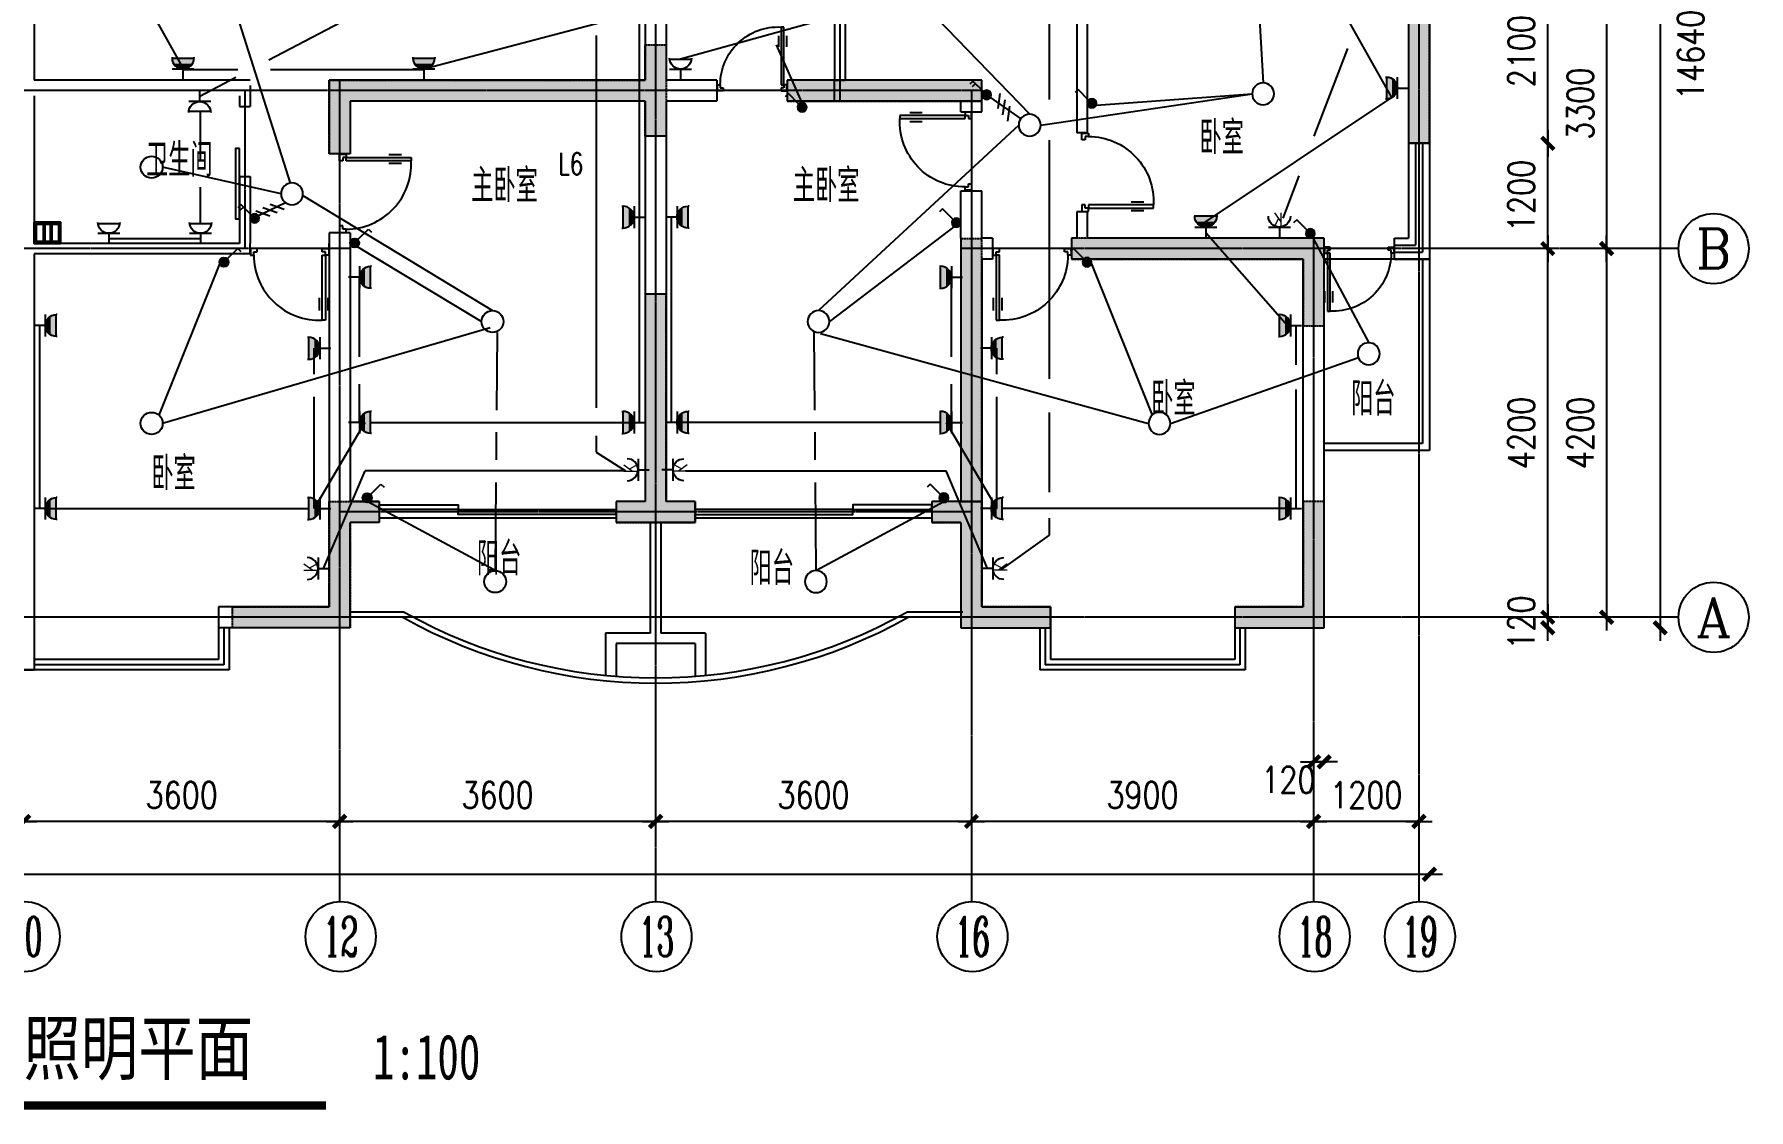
# Model space of a CAD drawing. Extents: x -170759 to 304867, y -311201 to 112352.
# Drawn here: x -66572 to -47034, y -287113 to -274861 of the extents above; entities that cross this region are included whole.
import ezdxf
from ezdxf.enums import TextEntityAlignment as Align

# ---------------------------------------------------------------- set-up
doc = ezdxf.new("R2010")
doc.units = 0
doc.linetypes.add('ACAD_ISO04W100', pattern=[30.5, 24, -3, 0.5, -3])
doc.linetypes.add('DOTE', pattern=[2.42, 2, -0.2, 0.02, -0.2])
doc.layers.get('0').update_dxf_attribs({"linetype": 'CONTINUOUS'})
doc.layers.get('DEFPOINTS').update_dxf_attribs({"linetype": 'CONTINUOUS'})
for name, color, linetype in [('AXIS', 3, 'CONTINUOUS'), ('AXIS_TEXT', 7, 'CONTINUOUS'), ('DOOR', 2, 'CONTINUOUS'), ('DOTE', 251, 'CONTINUOUS'), ('EQUIP', 3, 'CONTINUOUS'), ('PUB_DIM', 3, 'CONTINUOUS'), ('TEXT', 6, 'CONTINUOUS'), ('WALL', 7, 'CONTINUOUS'), ('WINDOW', 151, 'CONTINUOUS'), ('WIRE', 1, 'CONTINUOUS'), ('WZ', 3, 'CONTINUOUS'), ('ZXX', 2, 'ACAD_ISO04W100'), ('标注', 7, 'CONTINUOUS')]:
    doc.layers.add(name, color=color, linetype=linetype)
doc.styles.add('-黑体', font='SIMHEI.TTF', dxfattribs={"width": 0.8})
doc.styles.add('COMPLEX', font='COMPLEX')
doc.styles.add('DIM_FONT', font='SIMPLEX.shx', dxfattribs={"width": 0.8})
doc.styles.add('HZFS', font='txt.shx', dxfattribs={"width": 0.8, "bigfont": 'msi_fsx.shx'})
doc.styles.add('HZS', font='txt', dxfattribs={"width": 0.7, "bigfont": 'HZS'})
doc.styles.add('SONG', font='SimSun.ttf', dxfattribs={"height": 600})
doc.dimstyles.new('AXIS', dxfattribs={"dimtxt": 300, "dimasz": 1, "dimexe": 250, "dimexo": 300, "dimgap": 150, "dimtad": 1, "dimdec": 0, "dimdsep": 46, "dimtxsty": 'DIM_FONT', "dimblk": '_DIMX', "dimblk1": '_DIMX', "dimblk2": '_DIMX', "dimcen": 2.5, "dimse1": 1, "dimse2": 1, "dimclrd": 3, "dimclre": 3, "dimclrt": 7, "dimadec": 0, "dimazin": 0, "dimtfac": 1, "dimtdec": 0, "dimtix": 1, "dimtmove": 2, "dimatfit": 3, "dimldrblk": '_DIMX', "dimfxl": 0, "dimtolj": 1, "dimtzin": 0, "dimarcsym": 0})

# ---------------------------------------------------------------- blocks, each defined once
blk = doc.blocks.new('_DIMX')
blk.add_line((-150, 0), (150, 0))
at = {"const_width": 50}
blk.add_lwpolyline([(-70, -70), (70, 70)], dxfattribs=at)
blk = doc.blocks.new('*D515')
at = {"layer": 'AXIS', "color": 3, "lineweight": -2}
blk.add_line((-48043, -266984), (-48043, -281622), dxfattribs=at)
at = {"layer": 'DEFPOINTS', "color": 0}
for p in [(-49774, -266983), (-49758, -281623), (-48043, -281623)]:
    blk.add_point(p, dxfattribs=at)
at = {"layer": 'AXIS', "color": 3, "lineweight": -2}
for p, rotation in [((-48043, -266983), 90), ((-48043, -281623), 270)]:
    blk.add_blockref('_DIMX', p, dxfattribs=dict(at, rotation=rotation))
at = {"layer": 'AXIS', "color": 7, "insert": (-47696, -275096), "char_height": 300, "attachment_point": 5, "rotation": 90, "style": 'DIM_FONT'}
blk.add_mtext('\\A1;14640', dxfattribs=at)
blk = doc.blocks.new('_AXISO')
blk.add_circle((0, 0), 0.5)
at = {"layer": 'AXIS_TEXT', "style": 'COMPLEX', "width": 1.041667}
blk.add_attdef('A', text='', height=0.56, dxfattribs=at).set_placement((-0.25, -0.28), (0.25, -0.28), align=Align.FIT)
blk = doc.blocks.new('_LINKPT1')
blk.add_line((0, 0), (0, 0))
blk = doc.blocks.new('M_X2')
for p, q in [((0.147, 0.356), (0.625, 0.833)), ((0.625, 0.833), (0.766, 0.692))]:
    blk.add_line(p, q)
blk.add_circle((0, 0.208), 0.208)
for points in [[(-0.18, 0.313), (0.18, 0.313), (-0.208, 0.208), (0.208, 0.208)], [(-0.18, 0.104), (0.18, 0.104), (-0.208, 0.208), (0.208, 0.208)], [(-0.104, 0.389), (0.104, 0.389), (-0.18, 0.313), (0.18, 0.313)], [(-0.104, 0.028), (0.104, 0.028), (-0.18, 0.104), (0.18, 0.104)], [(0, 0.417), (0, 0.417), (-0.104, 0.389), (0.104, 0.389)], [(0, 0), (0, 0), (-0.104, 0.028), (0.104, 0.028)]]:
    blk.add_solid(points)
for p in [(-0.208, 0.208), (0, 0.417), (0.208, 0.208), (0, 0)]:
    blk.add_blockref('_LINKPT1', p)
at = {"width": 0.8, "flags": 9}
blk.add_attdef('A', (0, 0), '', height=0.00002, dxfattribs=at)
blk = doc.blocks.new('*D535')
at = {"layer": 'AXIS', "color": 3, "lineweight": -2}
blk.add_line((-55893, -283829), (-59491, -283829), dxfattribs=at)
at = {"layer": 'DEFPOINTS', "color": 0}
for p in [(-59492, -282968), (-55892, -282968), (-59492, -283829)]:
    blk.add_point(p, dxfattribs=at)
at = {"layer": 'AXIS', "color": 3, "lineweight": -2, "rotation": 180}
blk.add_blockref('_DIMX', (-59492, -283829), dxfattribs=at)
at = {"layer": 'AXIS', "color": 3, "lineweight": -2}
blk.add_blockref('_DIMX', (-55892, -283829), dxfattribs=at)
at = {"layer": 'AXIS', "color": 7, "insert": (-57692, -283529), "char_height": 300, "attachment_point": 5, "style": 'DIM_FONT'}
blk.add_mtext('\\A1;3600', dxfattribs=at)
blk = doc.blocks.new('M_X6')
for p, q in [((0.147, 0.356), (0.625, 0.833)), ((0.625, 0.833), (0.766, 0.692)), ((0.512, 0.72), (0.653, 0.579))]:
    blk.add_line(p, q)
blk.add_circle((0, 0.208), 0.208)
for points in [[(-0.18, 0.313), (0.18, 0.313), (-0.208, 0.208), (0.208, 0.208)], [(-0.18, 0.104), (0.18, 0.104), (-0.208, 0.208), (0.208, 0.208)], [(-0.104, 0.389), (0.104, 0.389), (-0.18, 0.313), (0.18, 0.313)], [(-0.104, 0.028), (0.104, 0.028), (-0.18, 0.104), (0.18, 0.104)], [(0, 0.417), (0, 0.417), (-0.104, 0.389), (0.104, 0.389)], [(0, 0), (0, 0), (-0.104, 0.028), (0.104, 0.028)]]:
    blk.add_solid(points)
for p in [(-0.208, 0.208), (0, 0.417), (0.208, 0.208), (0, 0)]:
    blk.add_blockref('_LINKPT1', p)
at = {"width": 0.8, "flags": 9}
blk.add_attdef('A', (0, 0), '', height=0.00002, dxfattribs=at)
blk = doc.blocks.new('_WIE3')
for p, q in [((-0.2, 0.4), (-1, -0.4)), ((0.4, 0.4), (-0.4, -0.4)), ((1, 0.4), (0.2, -0.4))]:
    blk.add_line(p, q)
at = {"width": 0.8}
blk.add_attdef('N', text='', height=1, dxfattribs=at).set_placement((-0.02, 1.06), align=Align.MIDDLE)
blk = doc.blocks.new('M_X23')
for p, q in [((-0.5, 1.05), (-0.5, 1)), ((-0.5, 1), (0.5, 1)), ((0.5, 1.05), (0.5, 1)), ((0.5, 0.5), (-0.5, 0.5)), ((0, 0.5), (0, 0))]:
    blk.add_line(p, q)
blk.add_arc((0, 1), 0.5, 180, 0)
for points in [[(0.433, 0.75), (-0.433, 0.75), (0.5, 1), (-0.5, 1)], [(0.25, 0.567), (-0.25, 0.567), (0.433, 0.75), (-0.433, 0.75)], [(0, 0.5), (0, 0.5), (0.25, 0.567), (-0.25, 0.567)]]:
    blk.add_solid(points)
blk.add_blockref('_LINKPT1', (0.001, 0))
at = {"width": 0.8, "flags": 9}
blk.add_attdef('A', (0, 0), '', height=0.00002, dxfattribs=at)
blk = doc.blocks.new('M_A23MCU')
for p, q in [((-0.454, 0.081), (-0.454, 0.905)), ((-0.454, 0.905), (-0.413, 0.905)), ((-0.413, 0.905), (-0.413, 0.081)), ((-0.489, 0.782), (-0.489, 0.624)), ((-0.378, 0.782), (-0.378, 0.624)), ((-0.495, -0.002), (-0.495, 0.081)), ((-0.495, 0.081), (-0.454, 0.081)), ((-0.413, 0.081), (-0.454, 0.081)), ((-0.454, 0.081), (-0.454, 0.039)), ((-0.454, 0.039), (-0.413, 0.039)), ((-0.413, 0.039), (-0.413, -0.002)), ((0.412, 0.039), (0.412, -0.002)), ((0.453, 0.039), (0.412, 0.039)), ((0.453, 0.081), (0.453, 0.039)), ((0.494, 0.081), (0.453, 0.081)), ((0.494, -0.002), (0.494, 0.081)), ((-0.413, -0.002), (-0.495, -0.002)), ((-0.495, -0.002), (-0.495, -0.002)), ((0.412, -0.002), (0.494, -0.002)), ((0.494, -0.002), (0.494, -0.002))]:
    blk.add_line(p, q)
blk.add_arc((-0.372, 0.082), 0.825, 359.9283, 92.866)
blk = doc.blocks.new('*D536')
at = {"layer": 'AXIS', "color": 3, "lineweight": -2}
blk.add_line((-63093, -283829), (-66691, -283829), dxfattribs=at)
at = {"layer": 'DEFPOINTS', "color": 0}
for p in [(-66692, -282968), (-63092, -282968), (-66692, -283829)]:
    blk.add_point(p, dxfattribs=at)
at = {"layer": 'AXIS', "color": 3, "lineweight": -2, "rotation": 180}
blk.add_blockref('_DIMX', (-66692, -283829), dxfattribs=at)
at = {"layer": 'AXIS', "color": 3, "lineweight": -2}
blk.add_blockref('_DIMX', (-63092, -283829), dxfattribs=at)
at = {"layer": 'AXIS', "color": 7, "insert": (-64892, -283529), "char_height": 300, "attachment_point": 5, "style": 'DIM_FONT'}
blk.add_mtext('\\A1;3600', dxfattribs=at)
blk = doc.blocks.new('M_X24ZVU')
for p, q in [((0.497, 0.95), (-0.497, 0.95)), ((0.5, 0.5), (-0.5, 0.5)), ((0, 0.5), (0, 0))]:
    blk.add_line(p, q)
blk.add_arc((0, 1), 0.5, 180, 0)
blk.add_blockref('_LINKPT1', (0, 0))
at = {"width": 0.8, "flags": 9}
blk.add_attdef('A', (0, 0), '', height=0.00002, dxfattribs=at)
blk = doc.blocks.new('*D538')
at = {"layer": 'AXIS', "color": 3, "lineweight": -2}
blk.add_line((-59493, -283829), (-63091, -283829), dxfattribs=at)
at = {"layer": 'DEFPOINTS', "color": 0}
for p in [(-63092, -282968), (-59492, -282968), (-63092, -283829)]:
    blk.add_point(p, dxfattribs=at)
at = {"layer": 'AXIS', "color": 3, "lineweight": -2, "rotation": 180}
blk.add_blockref('_DIMX', (-63092, -283829), dxfattribs=at)
at = {"layer": 'AXIS', "color": 3, "lineweight": -2}
blk.add_blockref('_DIMX', (-59492, -283829), dxfattribs=at)
at = {"layer": 'AXIS', "color": 7, "insert": (-61292, -283529), "char_height": 300, "attachment_point": 5, "style": 'DIM_FONT'}
blk.add_mtext('\\A1;3600', dxfattribs=at)
blk = doc.blocks.new('_X27OFR')
for p, q in [((0.25, 0.25), (-0.25, 0.25)), ((0, 0.25), (0, 0))]:
    blk.add_line(p, q)
blk.add_arc((0, 0.5), 0.25, 180, 0)
at = {"xscale": 0.002, "yscale": 0.002, "zscale": 0.002}
blk.add_blockref('_LINKPT1', (0, 0), dxfattribs=at)
at = {"style": 'DIM_FONT', "width": 0.8}
blk.add_text('K', height=0.3, dxfattribs=at).set_placement((-0.075, 0.274))
at = {"style": 'DIM_FONT', "width": 0.8, "flags": 9}
blk.add_attdef('A', (0, 0), '', height=0.00002, dxfattribs=at)
blk = doc.blocks.new('_Y0FUQ')
blk.add_circle((0, 0), 0.5)
at = {"xscale": 0.002, "yscale": 0.002, "zscale": 0.002}
for p in [(-0.5, 0), (0, 0.5), (0.5, 0), (0, -0.5)]:
    blk.add_blockref('_LINKPT1', p, dxfattribs=at)
at = {"style": 'DIM_FONT', "width": 0.8, "flags": 9}
blk.add_attdef('A', (0, 0), '', height=0.00002, dxfattribs=at)
blk = doc.blocks.new('*D540')
at = {"layer": 'AXIS', "color": 3, "lineweight": -2}
blk.add_line((-48653, -274004), (-48653, -277302), dxfattribs=at)
at = {"layer": 'DEFPOINTS', "color": 0}
for p in [(-50520, -274003), (-50520, -277303), (-48653, -277303)]:
    blk.add_point(p, dxfattribs=at)
at = {"layer": 'AXIS', "color": 3, "lineweight": -2}
for p, rotation in [((-48653, -274003), 90), ((-48653, -277303), 270)]:
    blk.add_blockref('_DIMX', p, dxfattribs=dict(at, rotation=rotation))
at = {"layer": 'AXIS', "color": 7, "insert": (-48953, -275653), "char_height": 300, "attachment_point": 5, "rotation": 90, "style": 'DIM_FONT'}
blk.add_mtext('\\A1;3300', dxfattribs=at)
blk = doc.blocks.new('*D541')
at = {"layer": 'AXIS', "color": 3, "lineweight": -2}
blk.add_line((-48653, -277304), (-48653, -281502), dxfattribs=at)
at = {"layer": 'DEFPOINTS', "color": 0}
for p in [(-50520, -277303), (-50520, -281503), (-48653, -281503)]:
    blk.add_point(p, dxfattribs=at)
at = {"layer": 'AXIS', "color": 3, "lineweight": -2}
for p, rotation in [((-48653, -277303), 90), ((-48653, -281503), 270)]:
    blk.add_blockref('_DIMX', p, dxfattribs=dict(at, rotation=rotation))
at = {"layer": 'AXIS', "color": 7, "insert": (-48953, -279403), "char_height": 300, "attachment_point": 5, "rotation": 90, "style": 'DIM_FONT'}
blk.add_mtext('\\A1;4200', dxfattribs=at)
blk = doc.blocks.new('*D542')
at = {"layer": 'AXIS', "color": 3, "lineweight": -2}
for p, q in [((-49324, -281502), (-49324, -281501)), ((-49324, -281623), (-49324, -281503)), ((-49324, -281624), (-49324, -281625))]:
    blk.add_line(p, q, dxfattribs=at)
at = {"layer": 'DEFPOINTS', "color": 0}
for p in [(-50792, -281503), (-49324, -281503), (-50792, -281623)]:
    blk.add_point(p, dxfattribs=at)
at = {"layer": 'AXIS', "color": 3, "lineweight": -2}
for p, rotation in [((-49324, -281503), 270), ((-49324, -281623), 90)]:
    blk.add_blockref('_DIMX', p, dxfattribs=dict(at, rotation=rotation))
at = {"layer": 'AXIS', "color": 7, "insert": (-49624, -281563), "char_height": 300, "attachment_point": 5, "rotation": 90, "style": 'DIM_FONT'}
blk.add_mtext('\\A1;120', dxfattribs=at)
blk = doc.blocks.new('*D544')
at = {"layer": 'AXIS', "color": 3, "lineweight": -2}
blk.add_line((-51993, -283829), (-55891, -283829), dxfattribs=at)
at = {"layer": 'DEFPOINTS', "color": 0}
for p in [(-55892, -282968), (-51992, -282968), (-55892, -283829)]:
    blk.add_point(p, dxfattribs=at)
at = {"layer": 'AXIS', "color": 3, "lineweight": -2, "rotation": 180}
blk.add_blockref('_DIMX', (-55892, -283829), dxfattribs=at)
at = {"layer": 'AXIS', "color": 3, "lineweight": -2}
blk.add_blockref('_DIMX', (-51992, -283829), dxfattribs=at)
at = {"layer": 'AXIS', "color": 7, "insert": (-53942, -283529), "char_height": 300, "attachment_point": 5, "style": 'DIM_FONT'}
blk.add_mtext('\\A1;3900', dxfattribs=at)
blk = doc.blocks.new('*D545')
at = {"layer": 'AXIS', "color": 3, "lineweight": -2}
blk.add_line((-50793, -283829), (-51991, -283829), dxfattribs=at)
at = {"layer": 'DEFPOINTS', "color": 0}
for p in [(-50792, -282014), (-51992, -282968), (-51992, -283829)]:
    blk.add_point(p, dxfattribs=at)
at = {"layer": 'AXIS', "color": 3, "lineweight": -2, "rotation": 180}
blk.add_blockref('_DIMX', (-51992, -283829), dxfattribs=at)
at = {"layer": 'AXIS', "color": 3, "lineweight": -2}
blk.add_blockref('_DIMX', (-50792, -283829), dxfattribs=at)
at = {"layer": 'AXIS', "color": 7, "insert": (-51392, -283529), "char_height": 300, "attachment_point": 5, "style": 'DIM_FONT'}
blk.add_mtext('\\A1;1200', dxfattribs=at)
blk = doc.blocks.new('*D546')
at = {"layer": 'AXIS', "color": 3, "lineweight": -2}
for p, q in [((-51993, -283150), (-51994, -283150)), ((-51992, -283150), (-51872, -283150)), ((-51871, -283150), (-51870, -283150))]:
    blk.add_line(p, q, dxfattribs=at)
at = {"layer": 'DEFPOINTS', "color": 0}
for p in [(-51992, -281870), (-51872, -282014), (-51872, -283150)]:
    blk.add_point(p, dxfattribs=at)
at = {"layer": 'AXIS', "color": 3, "lineweight": -2}
blk.add_blockref('_DIMX', (-51992, -283150), dxfattribs=at)
at = {"layer": 'AXIS', "color": 3, "lineweight": -2, "rotation": 180}
blk.add_blockref('_DIMX', (-51872, -283150), dxfattribs=at)
at = {"layer": 'AXIS', "color": 7, "insert": (-52280, -283355), "char_height": 300, "attachment_point": 5, "style": 'DIM_FONT'}
blk.add_mtext('\\A1;120', dxfattribs=at)

msp = doc.modelspace()

# ---------------------------------------------------------------- hatches: boundary and pattern name
at = {"layer": 'ZXX'}
for points in [[(-50671.84658, -276103.19505), (-50671.84658, -272863.19505), (-50911.84658, -272863.19505), (-50911.84658, -273883.19505), (-54691.84658, -273883.19505), (-54691.84658, -274123.19505), (-50911.84658, -274123.19505), (-50911.84658, -276103.19505)], [(-56011.84658, -277191.37376), (-55771.84658, -277191.37376), (-55771.84658, -280184.77703), (-56011.84658, -280184.11093)]]:
    msp.add_hatch(color=256, dxfattribs=at).paths.add_polyline_path(points)
h = msp.add_hatch(color=256, dxfattribs=at)
h.paths.add_polyline_path([(-63091.84658, -275383.19505), (-59611.84658, -275383.19505), (-59611.84658, -274983.19505), (-59491.84658, -274983.19505), (-59491.84658, -275503.19505), (-63091.84658, -275503.19505)])
h.paths.add_polyline_path([(-63091.84658, -275503.19505), (-59491.84658, -275503.19505), (-59491.84658, -276023.19505), (-59611.84658, -276023.19505), (-59611.84658, -275623.19505), (-62971.84658, -275623.19505), (-62971.84658, -276223.19505), (-63091.84658, -276223.19505)])
h.paths.add_polyline_path([(-59491.84658, -274983.19505), (-59371.84658, -274983.19505), (-59371.84658, -275503.19505), (-59491.84658, -275503.19505)])
h.paths.add_polyline_path([(-59491.84658, -275503.19505), (-59371.84658, -275503.19505), (-59371.84658, -276023.19505), (-59491.84658, -276023.19505)])
h.paths.add_polyline_path([(-63211.84658, -275503.19505), (-63091.84658, -275503.19505), (-63091.84658, -276223.19505), (-63211.84658, -276223.19505)])
h.paths.add_polyline_path([(-63211.84658, -275383.19505), (-63091.84658, -275383.19505), (-63091.84658, -275503.19505), (-63211.84658, -275503.19505)])
h = msp.add_hatch(color=256, dxfattribs=at)
h.paths.add_polyline_path([(-57391.84658, -275383.19505), (-55771.84658, -275383.19505), (-55771.84658, -275503.19505), (-57391.84658, -275503.19505)])
h.paths.add_polyline_path([(-55891.84658, -275503.19505), (-55771.84658, -275503.19505), (-55771.84658, -275623.19505), (-55891.84658, -275623.19505)])
h.paths.add_polyline_path([(-57391.84658, -275503.19505), (-55891.84658, -275503.19505), (-55891.84658, -275623.19505), (-57391.84658, -275623.19505)])
h.paths.add_polyline_path([(-57991.84658, -275503.19505), (-57391.84658, -275503.19505), (-57391.84658, -275623.19505), (-57991.84658, -275623.19505)])
h.paths.add_polyline_path([(-57991.84658, -275383.19505), (-57391.84658, -275383.19505), (-57391.84658, -275503.19505), (-57991.84658, -275503.19505)])
h = msp.add_hatch(color=256, dxfattribs=at)
h.paths.add_polyline_path([(-54751.84658, -277183.19505), (-51991.84658, -277183.19505), (-51991.84658, -277303.19505), (-54751.84658, -277303.19505)])
h.paths.add_polyline_path([(-54751.84658, -277303.19505), (-51991.84658, -277303.19505), (-51991.84658, -278183.19505), (-52111.84658, -278183.19505), (-52111.84658, -277423.19505), (-54751.84658, -277423.19505)])
h.paths.add_polyline_path([(-51991.84658, -277303.19505), (-51871.84658, -277303.19505), (-51871.84658, -278183.19505), (-51991.84658, -278183.19505)])
h.paths.add_polyline_path([(-51991.84658, -277183.19505), (-51871.84658, -277183.19505), (-51871.84658, -277303.19505), (-51991.84658, -277303.19505)])
h = msp.add_hatch(color=256, dxfattribs=at)
h.paths.add_polyline_path([(-59491.84658, -277823.19505), (-59371.84658, -277823.19505), (-59371.84658, -280183.19505), (-59041.84658, -280183.19505), (-59041.84658, -280303.19505), (-59491.84658, -280303.19505)])
h.paths.add_polyline_path([(-59611.84658, -277823.19505), (-59491.84658, -277823.19505), (-59491.84658, -280303.19505), (-59941.84658, -280303.19505), (-59941.84658, -280183.19505), (-59611.84658, -280183.19505)])
h.paths.add_polyline_path([(-59941.84658, -280303.19505), (-59491.84658, -280303.19505), (-59491.84658, -280423.19505), (-59941.84658, -280423.19505)])
h.paths.add_polyline_path([(-59491.84658, -280303.19505), (-59041.84658, -280303.19505), (-59041.84658, -280423.19505), (-59491.84658, -280423.19505)])
h = msp.add_hatch(color=256, dxfattribs=at)
h.paths.add_polyline_path([(-63091.84658, -280183.19505), (-62641.84658, -280183.19505), (-62641.84658, -280303.19505), (-63091.84658, -280303.19505)])
h.paths.add_polyline_path([(-63091.84658, -280303.19505), (-62641.84658, -280303.19505), (-62641.84658, -280423.19505), (-62971.84658, -280423.19505), (-62971.84658, -281503.19505), (-63091.84658, -281503.19505)])
h.paths.add_polyline_path([(-63211.84658, -280183.19505), (-63091.84658, -280183.19505), (-63091.84658, -281503.19505), (-64311.84658, -281503.19505), (-64311.84658, -281383.19505), (-63211.84658, -281383.19505)])
h.paths.add_polyline_path([(-64311.84658, -281503.19505), (-63091.84658, -281503.19505), (-63091.84658, -281623.19505), (-64311.84658, -281623.19505)])
h.paths.add_polyline_path([(-63091.84658, -281503.19505), (-62971.84658, -281503.19505), (-62971.84658, -281623.19505), (-63091.84658, -281623.19505)])
h = msp.add_hatch(color=256, dxfattribs=at)
h.paths.add_polyline_path([(-56341.84658, -280303.19505), (-55891.84658, -280303.19505), (-55891.84658, -281503.19505), (-56011.84658, -281503.19505), (-56011.84658, -280423.19505), (-56341.84658, -280423.19505)])
h.paths.add_polyline_path([(-56341.84658, -280183.19505), (-55891.84658, -280184.44398), (-55891.84658, -280303.19505), (-56341.84658, -280303.19505)])
h.paths.add_polyline_path([(-55891.84658, -280184.44398), (-55771.84658, -280184.77703), (-55771.84658, -281383.19505), (-54991.84658, -281383.19505), (-54991.84658, -281503.19505), (-55891.84658, -281503.19505)])
h.paths.add_polyline_path([(-56011.84658, -281503.19505), (-55991.84658, -281503.19505), (-55891.84658, -281503.19505), (-55891.84658, -281623.19505), (-56011.84658, -281623.19505)])
h.paths.add_polyline_path([(-55891.84658, -281503.19505), (-54991.84658, -281503.19505), (-54991.84658, -281623.19505), (-55891.84658, -281623.19505)])
h = msp.add_hatch(color=256, dxfattribs=at)
h.paths.add_polyline_path([(-52111.84658, -280183.19505), (-51991.84658, -280183.19505), (-51991.84658, -281503.19505), (-52891.84658, -281503.19505), (-52891.84658, -281383.19505), (-52111.84658, -281383.19505)])
h.paths.add_polyline_path([(-51991.84658, -280183.19505), (-51871.84658, -280183.19505), (-51871.84658, -281503.19505), (-51991.84658, -281503.19505)])
h.paths.add_polyline_path([(-52891.84658, -281503.19505), (-51991.84658, -281503.19505), (-51991.84658, -281623.19505), (-52891.84658, -281623.19505)])
h.paths.add_polyline_path([(-51991.84658, -281503.19505), (-51871.84658, -281503.19505), (-51871.84658, -281623.19505), (-51991.84658, -281623.19505)])

# ---------------------------------------------------------------- linework, layer by layer
at = {"color": 2}
for p, q in [((-66471.84658, -277023.19505), (-66471.84658, -277223.19505)), ((-66451.84658, -277023.19505), (-66451.84658, -277223.19505)), ((-66391.84658, -277023.19505), (-66391.84658, -277223.19505)), ((-66371.84658, -277023.19505), (-66371.84658, -277223.19505))]:
    msp.add_line(p, q, dxfattribs=at)
for points in [[(-66571.84658, -277243.19505), (-66271.84658, -277243.19505), (-66271.84658, -277003.19505), (-66571.84658, -277003.19505)], [(-66271.84658, -277243.19505), (-66571.84658, -277243.19505), (-66571.84658, -277003.19505), (-66271.84658, -277003.19505)], [(-66551.84658, -277223.19505), (-66291.84658, -277223.19505), (-66291.84658, -277023.19505), (-66551.84658, -277023.19505)], [(-66291.84658, -277223.19505), (-66551.84658, -277223.19505), (-66551.84658, -277023.19505), (-66291.84658, -277023.19505)]]:
    msp.add_lwpolyline(points, close=True, dxfattribs=at)
at = {"layer": 'AXIS'}
for p, q in [((-47833.91829, -277303.19505), (-48197.71227, -277303.19505)), ((-47833.91829, -281503.19505), (-48197.71227, -281503.19505)), ((-63091.84658, -284310.48284), (-63091.84658, -284741.60219)), ((-59491.84658, -284310.48284), (-59491.84658, -284741.60219)), ((-55891.84658, -284310.48284), (-55891.84658, -284741.60219)), ((-51991.84658, -284310.48284), (-51991.84658, -284741.60219)), ((-50791.84658, -284310.48284), (-50791.84658, -284741.60219))]:
    msp.add_line(p, q, dxfattribs=at)
at = {"layer": 'DOOR'}
for p, q in [((-50751.84658, -277423.19505), (-50751.84658, -279523.19505)), ((-50671.84658, -277423.19505), (-50671.84658, -279603.19505)), ((-50751.84658, -279523.19505), (-51871.84658, -279523.19505)), ((-50671.84658, -279603.19505), (-51871.84658, -279603.19505)), ((-62355.59308, -281443.19505), (-62971.84658, -281443.19505)), ((-62371.84658, -281503.19505), (-62971.84658, -281503.19505)), ((-55991.84658, -281443.19505), (-56628.56501, -281443.19505)), ((-55991.84658, -281503.19505), (-56611.84658, -281503.19505))]:
    msp.add_line(p, q, dxfattribs=at)
msp.add_lwpolyline([(-64231.84658, -276163.17279), (-64280.40552, -276163.17279), (-64280.40552, -276965.03712), (-64231.84658, -276965.03712)], close=True, dxfattribs=at)
for centre, radius, start, end in [((-59491.84658, -276348.59505), 5904.6, 240.806848949, 299.193151051), ((-59492.07905, -276351.72016), 5841.47492, 240.646012968, 299.353987032)]:
    msp.add_arc(centre, radius, start, end, dxfattribs=at)
at = {"layer": 'DOTE', "linetype": 'DOTE', "ltscale": 0.5}
for p, q in [((-50791.84658, -264662.11205), (-50791.84658, -284523.80575)), ((-59491.84658, -272983.19505), (-59491.84658, -284523.80575)), ((-57391.84658, -272983.19505), (-57391.84658, -275623.19505)), ((-63091.84658, -275383.19505), (-63091.84658, -284523.80575)), ((-55771.84658, -275503.19505), (-66691.84658, -275503.19505)), ((-64171.84658, -275503.19505), (-64171.84658, -277303.19505)), ((-55891.84658, -275503.19505), (-55891.84658, -284523.80575)), ((-51991.84658, -277183.19505), (-51991.84658, -284523.80575)), ((-62971.84658, -277303.19505), (-66691.84658, -277303.19505)), ((-47871.51315, -277303.19505), (-56011.84658, -277303.19505)), ((-55891.84658, -280303.19505), (-63091.84658, -280303.19505)), ((-47871.51315, -281503.19505), (-66691.84658, -281503.19505))]:
    msp.add_line(p, q, dxfattribs=at)
at = {"layer": 'TEXT', "color": 3, "const_width": 96}
msp.add_lwpolyline([(-70438.50794, -287065.21686), (-63248.93616, -287065.21686)], dxfattribs=at)
at = {"layer": 'WALL'}
for p, q in [((-66571.84658, -271423.19505), (-66571.84658, -275383.19505)), ((-59611.84658, -273223.19505), (-59611.84658, -275383.19505)), ((-59371.84658, -273223.19505), (-59371.84658, -275383.19505)), ((-57451.84658, -273223.19505), (-57451.84658, -275383.19505)), ((-57331.84658, -273223.19505), (-57331.84658, -275383.19505)), ((-54691.84658, -273883.19505), (-54691.84658, -275983.19505)), ((-50671.84658, -273883.19505), (-50671.84658, -276103.19505)), ((-54571.84658, -274123.19505), (-54571.84658, -275983.19505)), ((-50911.84658, -274123.19505), (-50911.84658, -276103.19505)), ((-64111.84658, -275383.19505), (-66571.84658, -275383.19505)), ((-64111.84658, -275443.19505), (-64111.84658, -275683.19505)), ((-59611.84658, -275383.19505), (-63211.84658, -275383.19505)), ((-63211.84658, -275383.19505), (-63211.84658, -276223.19505)), ((-58791.84658, -275383.19505), (-59371.84658, -275383.19505)), ((-58791.84658, -275383.19505), (-58791.84658, -275623.19505)), ((-57451.84658, -275383.19505), (-57991.84658, -275383.19505)), ((-57991.84658, -275383.19505), (-57991.84658, -275623.19505)), ((-55771.84658, -275383.19505), (-57451.84658, -275383.19505)), ((-57451.84658, -275383.19505), (-57331.84658, -275383.19505)), ((-57451.84658, -275623.19505), (-57451.84658, -275383.19505)), ((-55771.84658, -275383.19505), (-57331.84658, -275383.19505)), ((-55771.84658, -275743.19505), (-55771.84658, -275383.19505)), ((-64231.84658, -275503.19505), (-66571.84658, -275503.19505)), ((-66571.84658, -275563.19505), (-66571.84658, -277243.19505)), ((-64231.84658, -275563.19505), (-64231.84658, -275683.19505)), ((-59611.84658, -275623.19505), (-62971.84658, -275623.19505)), ((-62971.84658, -275623.19505), (-62971.84658, -276223.19505)), ((-59611.84658, -275623.19505), (-59611.84658, -280183.19505)), ((-59371.84658, -275623.19505), (-59371.84658, -280183.19505)), ((-58791.84658, -275623.19505), (-59371.84658, -275623.19505)), ((-56011.84658, -275623.19505), (-57991.84658, -275623.19505)), ((-55771.84658, -275623.19505), (-57451.84658, -275623.19505)), ((-56011.84658, -275743.19505), (-56011.84658, -275623.19505)), ((-64231.84658, -275683.19505), (-64111.84658, -275683.19505)), ((-56011.84658, -275743.19505), (-55771.84658, -275743.19505)), ((-54571.84658, -275983.19505), (-54691.84658, -275983.19505)), ((-62971.84658, -276223.19505), (-63211.84658, -276223.19505)), ((-50671.84658, -276103.19505), (-50911.84658, -276103.19505)), ((-64231.84658, -276483.19505), (-64231.84658, -277243.19505)), ((-64231.84658, -276483.19505), (-64111.84658, -276483.19505)), ((-64111.84658, -276483.19505), (-64111.84658, -277243.19505)), ((-56011.84658, -277183.19505), (-56011.84658, -276643.19505)), ((-56011.84658, -276643.19505), (-55771.84658, -276643.19505)), ((-55771.84658, -277183.19505), (-55771.84658, -276643.19505)), ((-54691.84658, -276883.19505), (-54691.84658, -277183.19505)), ((-54571.84658, -276883.19505), (-54691.84658, -276883.19505)), ((-54571.84658, -276883.19505), (-54571.84658, -277183.19505)), ((-64231.84658, -277243.19505), (-66571.84658, -277243.19505)), ((-64111.84658, -277363.19505), (-64111.84658, -277243.19505)), ((-64111.84658, -277243.19505), (-64111.84658, -277243.19505)), ((-63211.84658, -277123.19505), (-63211.84658, -281383.19505)), ((-62971.84658, -277123.19505), (-63211.84658, -277123.19505)), ((-63211.84658, -277363.19505), (-63211.84658, -277243.19505)), ((-62971.84658, -277123.19505), (-62971.84658, -280183.19505)), ((-56011.84658, -277183.19505), (-56011.84658, -280183.19505)), ((-55651.84658, -277183.19505), (-55771.84658, -277183.19505)), ((-55651.84658, -277183.19505), (-55651.84658, -277423.19505)), ((-54751.84658, -277183.19505), (-54751.84658, -277423.19505)), ((-54691.84658, -277183.19505), (-54751.84658, -277183.19505)), ((-51871.84658, -277183.19505), (-54571.84658, -277183.19505)), ((-51871.84658, -281623.19505), (-51871.84658, -277183.19505)), ((-64111.84658, -277363.19505), (-66571.84658, -277363.19505)), ((-66571.84658, -277363.19505), (-66571.84658, -282103.19505)), ((-55771.84658, -277423.19505), (-55771.84658, -281383.19505)), ((-55651.84658, -277423.19505), (-55771.84658, -277423.19505)), ((-52111.84658, -277423.19505), (-54751.84658, -277423.19505)), ((-52111.84658, -281383.19505), (-52111.84658, -277423.19505)), ((-62641.84658, -280183.19505), (-62971.84658, -280183.19505)), ((-62641.84658, -280183.19505), (-62641.84658, -280423.19505)), ((-59941.84658, -280183.19505), (-59941.84658, -280423.19505)), ((-59611.84658, -280183.19505), (-59941.84658, -280183.19505)), ((-59041.84658, -280183.19505), (-59371.84658, -280183.19505)), ((-59041.84658, -280183.19505), (-59041.84658, -280423.19505)), ((-56011.84658, -280183.19505), (-56341.84658, -280183.19505)), ((-56341.84658, -280183.19505), (-56341.84658, -280423.19505)), ((-62971.84658, -281623.19505), (-62971.84658, -280423.19505)), ((-62641.84658, -280423.19505), (-62971.84658, -280423.19505)), ((-59041.84658, -280423.19505), (-59941.84658, -280423.19505)), ((-59551.84658, -280423.19505), (-59551.84658, -281683.19505)), ((-59431.84658, -280423.19505), (-59431.84658, -281683.19505)), ((-56011.84658, -280423.19505), (-56341.84658, -280423.19505)), ((-56011.84658, -280423.19505), (-56011.84658, -281623.19505)), ((-63211.84658, -281383.19505), (-64471.84658, -281383.19505)), ((-64471.84658, -281383.19505), (-64471.84658, -281623.19505)), ((-64471.84658, -281403.19505), (-64471.84658, -281623.19505)), ((-55771.84658, -281383.19505), (-54991.84658, -281383.19505)), ((-54991.84658, -281383.19505), (-54991.84658, -281623.19505)), ((-52891.84658, -281383.19505), (-52111.84658, -281383.19505)), ((-52891.84658, -281383.19505), (-52891.84658, -281623.19505)), ((-62971.84658, -281623.19505), (-64471.84658, -281623.19505)), ((-59551.84658, -281683.19505), (-60061.84658, -281683.19505)), ((-60061.84658, -281683.19505), (-60061.84658, -282161.70795)), ((-58921.84658, -281683.19505), (-59431.84658, -281683.19505)), ((-58921.84658, -281683.19505), (-58921.84658, -282161.70795)), ((-56011.84658, -281623.19505), (-54991.84658, -281623.19505)), ((-52891.84658, -281623.19505), (-51871.84658, -281623.19505)), ((-59041.84658, -281803.19505), (-59941.84658, -281803.19505)), ((-59941.84658, -281803.19505), (-59941.84658, -282173.59271)), ((-59041.84658, -281803.19505), (-59041.84658, -282173.59271)), ((-66571.84658, -282103.19505), (-66811.84658, -282103.19505)), ((-66811.84658, -282103.19505), (-66571.84658, -282103.19505)), ((-66571.84658, -282103.19505), (-66811.84658, -282103.19505)), ((-66811.84658, -282103.19505), (-66571.84658, -282103.19505))]:
    msp.add_line(p, q, dxfattribs=at)
at = {"layer": 'WINDOW'}
for p, q in [((-50911.84658, -276103.19505), (-50911.84658, -277183.19505)), ((-50831.84658, -276103.19505), (-50831.84658, -277263.19505)), ((-50751.84658, -276103.19505), (-50751.84658, -277343.19505)), ((-50671.84658, -276103.19505), (-50671.84658, -277423.19505)), ((-51071.84658, -277423.19505), (-51071.84658, -277183.19505)), ((-51071.84658, -277183.19505), (-50911.84658, -277183.19505)), ((-50671.84658, -277423.19505), (-51871.84658, -277423.19505)), ((-51071.84658, -277263.19505), (-50831.84658, -277263.19505)), ((-51071.84658, -277343.19505), (-50751.84658, -277343.19505)), ((-51071.84658, -277423.19505), (-50671.84658, -277423.19505)), ((-59941.84658, -280374.19505), (-62641.84658, -280374.19505)), ((-56341.84658, -280374.19505), (-59041.84658, -280374.19505)), ((-64471.84658, -281623.19505), (-64471.84658, -281983.19505)), ((-64411.84658, -281623.19505), (-64411.84658, -282043.19505)), ((-64351.84658, -281623.19505), (-64351.84658, -282103.19505)), ((-55111.84658, -281623.19505), (-55111.84658, -282103.19505)), ((-55051.84658, -281623.19505), (-55051.84658, -282043.19505)), ((-54991.84658, -281623.19505), (-54991.84658, -281983.19505)), ((-52891.84658, -281623.19505), (-52891.84658, -281983.19505)), ((-52831.84658, -281623.19505), (-52831.84658, -282043.19505)), ((-52771.84658, -281623.19505), (-52771.84658, -282103.19505)), ((-64471.84658, -281983.19505), (-66571.84658, -281983.19505)), ((-64411.84658, -282043.19505), (-66571.84658, -282043.19505)), ((-64351.84658, -282103.19505), (-66571.84658, -282103.19505)), ((-52771.84658, -282103.19505), (-55111.84658, -282103.19505)), ((-52831.84658, -282043.19505), (-55051.84658, -282043.19505)), ((-52891.84658, -281983.19505), (-54991.84658, -281983.19505))]:
    msp.add_line(p, q, dxfattribs=at)
for points in [[(-61741.84658, -280274.19505), (-62640.84658, -280274.19505), (-62640.84658, -280220.19505), (-61741.84658, -280220.19505)], [(-61741.84658, -280274.19505), (-59943.84658, -280274.19505), (-59943.84658, -280332.19505), (-61741.84658, -280332.19505)], [(-57241.84658, -280274.19505), (-59039.84658, -280274.19505), (-59039.84658, -280332.19505), (-57241.84658, -280332.19505)], [(-57241.84658, -280274.19505), (-56342.84658, -280274.19505), (-56342.84658, -280220.19505), (-57241.84658, -280220.19505)]]:
    msp.add_lwpolyline(points, close=True, dxfattribs=at)
at = {"layer": 'WIRE'}
for p, q in [((-64877.10646, -275241.44823), (-66438.47317, -272434.44505)), ((-55004.18739, -272681.16828), (-55004.18739, -275604.35226)), ((-63653.46246, -276555.86662), (-64569.95649, -273664.04529)), ((-59674.81151, -279282.86885), (-59674.81151, -274069.16663)), ((-52649.35418, -274009.67665), (-52568.09434, -275414.77029)), ((-63898.00851, -275152.30458), (-62059.68842, -274188.32191)), ((-56614.52796, -274337.99598), (-55227.59464, -275771.85728)), ((-51099.34658, -275581.44823), (-51779.75286, -274376.36699)), ((-59689.9428, -274615.88014), (-62100.58972, -275249.82164)), ((-60169.11896, -274873.83819), (-60169.11896, -279115.87168)), ((-57681.83372, -274723.7782), (-59206.84637, -275145.69526)), ((-57821.52138, -275640.77837), (-58113.40625, -274980.79261)), ((-51608.04993, -275021.71597), (-51989.01995, -276023.4856)), ((-64252.00945, -275267.81048), (-64877.10646, -275267.81048)), ((-62131.83972, -275267.81048), (-63879.48664, -275267.81048)), ((-64686.34632, -275565.69505), (-64276.73778, -275350.90354)), ((-55718.77511, -275551.33412), (-55329.83243, -275824.93764)), ((-55102.59464, -275896.85728), (-52693.09434, -275539.77029)), ((-54519.74225, -275672.8614), (-52693.09434, -275539.77029)), ((-53284.34658, -277041.44823), (-51099.34658, -275581.44823)), ((-64676.99107, -276308.73204), (-64676.99107, -275740.69505)), ((-55352.59464, -275896.85728), (-57634.7834, -278008.91492)), ((-55004.18739, -276067.16391), (-55004.18739, -278786.33788)), ((-63760.12554, -276679.51433), (-65110.05621, -276374.72312)), ((-64676.99107, -277016.17562), (-64676.99107, -276603.65764)), ((-52160.85521, -276475.33047), (-52343.43592, -276955.43073)), ((-64081.87437, -276957.71701), (-63710.83799, -276778.97601)), ((-63511.34214, -276696.91179), (-61349.3747, -278008.91492)), ((-59309.34658, -279282.86885), (-59309.34658, -276944.00914)), ((-56063.92992, -277032.69195), (-57509.7834, -278133.91492)), ((-64676.99107, -277191.17562), (-65721.84658, -277191.17562)), ((-53221.84658, -277120.69505), (-52263.26372, -278210.67486)), ((-52028.94339, -277129.66437), (-51364.23937, -278375.86287)), ((-62920.22818, -277263.92983), (-61474.3747, -278133.91492)), ((-64458.59791, -277469.9455), (-65152.12341, -279200.82551)), ((-62865.54, -278535.50762), (-62865.54, -277629.31539)), ((-56118.61809, -278535.50762), (-56118.61809, -277629.31539)), ((-54525.56018, -277469.9455), (-53832.03468, -279200.82551)), ((-66509.34658, -280263.70002), (-66509.34658, -278179.42486)), ((-61376.37684, -278206.78984), (-65110.05621, -279294.35172)), ((-52192.39031, -278628.81419), (-52192.39031, -278179.42486)), ((-61297.76286, -278258.70542), (-61304.68494, -279143.69286)), ((-57686.39523, -278258.70542), (-57679.47316, -279143.69286)), ((-57612.94101, -278271.43328), (-53874.10188, -279294.35172)), ((-63381.58302, -278732.96176), (-63381.58302, -278438.59632)), ((-55602.57507, -278732.96176), (-55602.57507, -278438.59632)), ((-53624.10188, -279294.35172), (-51482.18032, -278542.2746)), ((-63381.58302, -280264.45558), (-63381.58302, -278991.24205)), ((-62865.54, -279282.86885), (-62865.54, -278846.56441)), ((-56118.61809, -279282.86885), (-56118.61809, -278846.56441)), ((-55602.57507, -280264.45558), (-55602.57507, -278991.24205)), ((-52192.39031, -280263.70002), (-52192.39031, -278909.67228)), ((-55004.18739, -279169.14741), (-55004.18739, -280076.24001)), ((-62803.04, -279282.86885), (-63381.58302, -280264.45558)), ((-62740.54, -279282.86885), (-59799.81151, -279282.86885)), ((-56243.61809, -279282.86885), (-59184.34658, -279282.86885)), ((-56181.11809, -279282.86885), (-55602.57507, -280264.45558)), ((-61306.63909, -279393.53136), (-61309.11139, -279709.61584)), ((-60169.11896, -279437.4699), (-60169.11896, -279621.24031)), ((-57677.51901, -279393.53136), (-57675.0467, -279709.61584)), ((-60169.11896, -279621.24031), (-59832.47886, -279835.18231)), ((-63274.81151, -280948.09476), (-62802.90891, -279835.18231)), ((-59832.47886, -279835.18231), (-62802.90891, -279835.18231)), ((-61311.12707, -279967.32001), (-61318.98126, -280971.47897)), ((-59151.67924, -279835.18231), (-56181.24919, -279835.18231)), ((-57673.03103, -279967.32001), (-57665.17683, -280971.47897)), ((-55709.34658, -280948.09476), (-56181.24919, -279835.18231)), ((-66384.34658, -280263.70002), (-63444.08302, -280263.70002)), ((-61318.98126, -280971.47897), (-62777.81922, -280183.19505)), ((-57665.17683, -280971.47897), (-56206.33887, -280183.19505)), ((-52317.39031, -280263.70002), (-55540.07507, -280263.70002)), ((-55004.18739, -280375.83017), (-55004.18739, -280567.23494)), ((-55004.18739, -280567.23494), (-55552.22463, -280958.36657))]:
    msp.add_line(p, q, dxfattribs=at)
at = {"layer": 'ZXX'}
for points in [[(-50671.84658, -276103.19505), (-50671.84658, -272863.19505), (-50911.84658, -272863.19505), (-50911.84658, -273883.19505), (-54691.84658, -273883.19505), (-54691.84658, -274123.19505), (-50911.84658, -274123.19505), (-50911.84658, -276103.19505), (-50671.84658, -276103.19505)], [(-62971.84658, -276223.19505), (-63211.84658, -276223.19505), (-63211.84658, -275383.19505), (-59611.84658, -275383.19505), (-59611.84658, -274983.19505), (-59371.84658, -274983.19505), (-59371.84658, -276023.19505), (-59611.84658, -276023.19505), (-59611.84658, -275623.19505), (-62971.84658, -275623.19505), (-62971.84658, -276223.19505)], [(-55771.84658, -275623.19505), (-55771.84658, -275383.19505), (-57991.84658, -275383.19505), (-57991.84658, -275623.19505), (-55771.84658, -275623.19505)], [(-55771.84658, -280184.77703), (-55771.84658, -277191.37376), (-56011.84658, -277191.37376), (-56011.84658, -280184.77703), (-55771.84658, -280184.77703)], [(-52111.84658, -278183.19505), (-51871.84658, -278183.19505), (-51871.84658, -277183.19505), (-54751.84658, -277183.19505), (-54751.84658, -277423.19505), (-52111.84658, -277423.19505), (-52111.84658, -278183.19505)], [(-59041.84658, -280423.19505), (-59041.84658, -280183.19505), (-59371.84658, -280183.19505), (-59371.84658, -277823.19505), (-59611.84658, -277823.19505), (-59611.84658, -280183.19505), (-59941.84658, -280183.19505), (-59941.84658, -280423.19505), (-59041.84658, -280423.19505)], [(-64311.84658, -281623.19505), (-64311.84658, -281383.19505), (-63211.84658, -281383.19505), (-63211.84658, -280183.19505), (-62641.84658, -280183.19505), (-62641.84658, -280423.19505), (-62971.84658, -280423.19505), (-62971.84658, -281623.19505), (-64311.84658, -281623.19505)], [(-54991.84658, -281623.19505), (-54991.84658, -281383.19505), (-55771.84658, -281383.19505), (-55771.84658, -280184.77703), (-56341.84658, -280183.19505), (-56341.84658, -280423.19505), (-56011.84658, -280423.19505), (-56011.84658, -281623.19505), (-54991.84658, -281623.19505)], [(-51871.84658, -280183.19505), (-52111.84658, -280183.19505), (-52111.84658, -281383.19505), (-52891.84658, -281383.19505), (-52891.84658, -281623.19505), (-51871.84658, -281623.19505), (-51871.84658, -280183.19505)]]:
    msp.add_lwpolyline(points, dxfattribs=at)

# ---------------------------------------------------------------- block references
at = {"layer": 'AXIS'}
ref = msp.add_blockref('_AXISO', (-47433.91829, -277303.19505), dxfattribs=dict(at, xscale=800, yscale=800, zscale=800))
ref.add_attrib('A', 'B', dxfattribs={"layer": 'AXIS_TEXT', "height": 448, "style": 'COMPLEX', "width": 1.102941}).set_placement((-47633.91829, -277527.19505), (-47233.91829, -277527.19505), align=Align.FIT)
at = {"layer": 'AXIS', "xscale": 800, "yscale": 800, "zscale": 800}
msp.add_blockref('_AXISO', (-47433.91829, -281503.19505), dxfattribs=at).add_auto_attribs({'A': 'A'})
at = {"layer": 'AXIS'}
ref = msp.add_blockref('_AXISO', (-66680.74, -285141.44797), dxfattribs=dict(at, xscale=800, yscale=800, zscale=800))
ref.add_attrib('A', '10', dxfattribs={"layer": 'AXIS_TEXT', "height": 448, "style": 'COMPLEX', "width": 0.646552}).set_placement((-66880.74, -285365.44797), (-66480.74, -285365.44797), align=Align.FIT)
ref = msp.add_blockref('_AXISO', (-63080.74, -285141.44797), dxfattribs=dict(at, xscale=800, yscale=800, zscale=800))
ref.add_attrib('A', '12', dxfattribs={"layer": 'AXIS_TEXT', "height": 448, "style": 'COMPLEX', "width": 0.646552}).set_placement((-63280.74, -285365.44797), (-62880.74, -285365.44797), align=Align.FIT)
ref = msp.add_blockref('_AXISO', (-59480.74, -285141.44797), dxfattribs=dict(at, xscale=800, yscale=800, zscale=800))
ref.add_attrib('A', '13', dxfattribs={"layer": 'AXIS_TEXT', "height": 448, "style": 'COMPLEX', "width": 0.646552}).set_placement((-59680.74, -285365.44797), (-59280.74, -285365.44797), align=Align.FIT)
ref = msp.add_blockref('_AXISO', (-55880.74, -285141.44797), dxfattribs=dict(at, xscale=800, yscale=800, zscale=800))
ref.add_attrib('A', '16', dxfattribs={"layer": 'AXIS_TEXT', "height": 448, "style": 'COMPLEX', "width": 0.646552}).set_placement((-56080.74, -285365.44797), (-55680.74, -285365.44797), align=Align.FIT)
ref = msp.add_blockref('_AXISO', (-51980.74, -285141.44797), dxfattribs=dict(at, xscale=800, yscale=800, zscale=800))
ref.add_attrib('A', '18', dxfattribs={"layer": 'AXIS_TEXT', "height": 448, "style": 'COMPLEX', "width": 0.646552}).set_placement((-52180.74, -285365.44797), (-51780.74, -285365.44797), align=Align.FIT)
ref = msp.add_blockref('_AXISO', (-50780.74, -285141.44797), dxfattribs=dict(at, xscale=800, yscale=800, zscale=800))
ref.add_attrib('A', '19', dxfattribs={"layer": 'AXIS_TEXT', "height": 448, "style": 'COMPLEX', "width": 0.646552}).set_placement((-50980.74, -285365.44797), (-50580.74, -285365.44797), align=Align.FIT)
at = {"layer": 'EQUIP'}
for name, p, xscale, yscale, zscale in [('M_X23', (-64877.10646, -275383.19505), 250, 250, 250), ('M_X23', (-62131.83972, -275383.19505), 250, 250, 250), ('M_X24ZVU', (-59206.84637, -275383.19526), -250, 250, 250), ('M_X6', (-55718.77511, -275603.41745), -250, 250, 250), ('_Y0FUQ', (-52568.09434, -275539.77029), -250, 250, 250), ('M_X2', (-57821.52138, -275744.94503), -250, 250, 250), ('M_X2', (-54519.74225, -275698.90307), -250, 250, 250), ('_Y0FUQ', (-55227.59464, -275896.85728), -250, 250, 250), ('_Y0FUQ', (-65235.05621, -276374.72312), 250, 250, 250), ('_Y0FUQ', (-63635.12554, -276679.51433), -250, 250, 250), ('M_X6', (-64061.51692, -277009.80034), -250, 250, 250), ('M_X2', (-56063.92992, -277058.73362), -250, 250, 250), ('M_X24ZVU', (-65721.84658, -277253.67562), -250, 250, 250), ('M_X24ZVU', (-64676.99107, -277253.67562), -250, 250, 250), ('M_X23', (-53221.84658, -277183.19505), -250, 250, 250), ('_X27OFR', (-52382.4977, -277183.19505), -500, 500, 500), ('M_X2', (-52028.94339, -277181.74771), -250, 250, 250), ('M_X2', (-62920.22818, -277289.97149), 250, 250, 250), ('M_X2', (-64410.0035, -277509.008), 250, 250, 250), ('M_X2', (-54574.1546, -277509.008), -250, 250, 250), ('_Y0FUQ', (-61349.3747, -278133.91492), 250, 250, 250), ('_Y0FUQ', (-57634.7834, -278133.91492), -250, 250, 250), ('_Y0FUQ', (-51364.23937, -278500.86287), -250, 250, 250), ('_Y0FUQ', (-65235.05621, -279294.35172), 250, 250, 250), ('_Y0FUQ', (-53749.10188, -279294.35172), -250, 250, 250), ('M_X2', (-62777.81922, -280193.95136), 250, 250, 250), ('M_X2', (-56206.33887, -280193.95136), -250, 250, 250), ('_Y0FUQ', (-61319.95894, -281096.47514), 250, 250, 250), ('_Y0FUQ', (-57664.19915, -281096.47514), -250, 250, 250)]:
    msp.add_blockref(name, p, dxfattribs=dict(at, xscale=xscale, yscale=yscale, zscale=zscale))
for name, p, xscale, yscale, zscale, rotation in [('M_X23', (-50911.84658, -275473.19505), -250, 250, 250, 90), ('M_X24ZVU', (-64686.34632, -275503.19505), -250, 250, 250, 180), ('M_X23', (-59612.31151, -276944.00914), 250, 250, 250, 90), ('M_X23', (-59371.84658, -276944.00914), -250, 250, 250, 270), ('M_X23', (-62990.54, -277629.31539), -250, 250, 250, 270), ('M_X23', (-55993.61809, -277629.31539), 250, 250, 250, 90), ('M_X23', (-66571.84658, -278179.42486), -250, 250, 250, 270), ('M_X23', (-52129.89031, -278179.42486), 250, 250, 250, 90), ('M_X23', (-63194.08302, -278438.59632), 250, 250, 250, 90), ('M_X23', (-55790.07507, -278438.59632), -250, 250, 250, 270), ('M_X23', (-62990.54, -279282.86885), -250, 250, 250, 270), ('M_X23', (-59612.31151, -279282.86885), 250, 250, 250, 90), ('M_X23', (-59371.84658, -279282.86885), -250, 250, 250, 270), ('M_X23', (-55993.61809, -279282.86885), 250, 250, 250, 90), ('_X27OFR', (-59565.6431, -279822.38576), 500, 500, 500, 90), ('_X27OFR', (-59418.515, -279822.38576), -500, 500, 500, 270), ('M_X23', (-66571.84658, -280263.70002), -250, 250, 250, 270), ('M_X23', (-63194.08302, -280264.45558), 250, 250, 250, 90), ('M_X23', (-55790.07507, -280264.45558), -250, 250, 250, 270), ('M_X23', (-52129.89031, -280263.70002), 250, 250, 250, 90), ('_X27OFR', (-63212.31151, -280948.09476), 500, 500, 500, 90), ('_X27OFR', (-55771.84658, -280948.09476), -500, 500, 500, 270)]:
    msp.add_blockref(name, p, dxfattribs=dict(at, xscale=xscale, yscale=yscale, zscale=zscale, rotation=rotation))
at = {"layer": 'PUB_DIM', "yscale": 150, "zscale": 150}
for p, xscale, rotation in [((-55525.02889, -275693.28457), -150.000000000027, 306.9833999999954), ((-63885.78071, -276863.25194), -150.0000000000178, 25.721700000009)]:
    msp.add_blockref('_WIE3', p, dxfattribs=dict(at, xscale=xscale, rotation=rotation))
at = {"layer": 'WINDOW'}
for p, xscale, yscale, zscale, rotation in [((-58391.84658, -275503.19505), 800, -800, 800, 180), ((-55891.84658, -276193.19505), 900, -900, 900, 270), ((-54631.84658, -276433.19505), 900, -900, 900, 90), ((-63091.84658, -276673.19505), -900, -900, 900, 90), ((-63661.84658, -277303.19505), 900, 900, 900, 180), ((-55201.84658, -277303.19505), -900, 900, 900, 180), ((-51471.84658, -277289.86172), -800, 800, 800, 180)]:
    msp.add_blockref('M_A23MCU', p, dxfattribs=dict(at, xscale=xscale, yscale=yscale, zscale=zscale, rotation=rotation))

# ---------------------------------------------------------------- texts
at = {"layer": 'TEXT', "color": 3, "ltscale": 1000, "style": 'SONG', "width": 0.8}
msp.add_text('一-九层电气照明平面', height=600, dxfattribs=at).set_placement((-70296.91556, -286709.61983))
at = {"layer": 'TEXT', "color": 3, "style": '-黑体', "width": 0.7}
msp.add_text('1:100', height=514.285714, dxfattribs=at).set_placement((-62712.68557, -286768.59796))
at = {"layer": 'WZ', "style": 'HZS', "width": 0.7}
for s, p in [('卧室', (-53292.33879, -276228.73424)), ('卫生间', (-65298.19749, -276484.14678)), ('主卧室', (-61592.18636, -276775.85524)), ('主卧室', (-57926.75167, -276775.85524)), ('卧室', (-53843.24442, -279203.77843)), ('阳台', (-51565.66496, -279205.128)), ('卧室', (-65237.71751, -280054.04214)), ('阳台', (-61526.85489, -281025.57483)), ('阳台', (-58419.48127, -281134.50973))]:
    msp.add_text(s, height=380, dxfattribs=at).set_placement(p)
at = {"layer": '标注', "linetype": 'Continuous', "style": 'HZFS', "width": 0.7}
msp.add_text('L6', height=250, dxfattribs=at).set_placement((-60595.97038, -276461.26028))

# ---------------------------------------------------------------- dimensions: what is measured, and where the dimension line sits
at = {"layer": 'AXIS'}
dim = msp.add_linear_dim(base=(-48043.21365, -281623.19505), p1=(-49774.18911, -266983.19505), p2=(-49757.65119, -281623.19505), angle=90, dimstyle='AXIS', dxfattribs=at)
dim.commit()
dim.dimension.update_dxf_attribs({"geometry": '*D515', "text_midpoint": (-47695.96882, -275095.93129), "dimtype": 160})
for base, p1, p2 in [((-49324.18911, -274003.19505), (-50671.84658, -276103.19505), (-50023.30088, -274003.19505)), ((-49324.18911, -276103.19505), (-50507.54227, -277303.19505), (-50671.84658, -276103.19505)), ((-49324.18911, -277303.19505), (-51871.84658, -281503.19505), (-50507.54227, -277303.19505))]:
    msp.add_linear_dim(base=base, p1=p1, p2=p2, angle=90, dimstyle='AXIS', override={"dimse1": 1}, dxfattribs=at).render()
for base, p1, p2, picture, middle in [((-48653.46606, -277303.19505), (-50519.95647, -274003.19505), (-50519.95647, -277303.19505), '*D540', (-48953.46606, -275653.19505)), ((-48653.46606, -281503.19505), (-50519.95647, -277303.19505), (-50519.95647, -281503.19505), '*D541', (-48953.46606, -279403.19505))]:
    dim = msp.add_linear_dim(base=base, p1=p1, p2=p2, angle=90, dimstyle='AXIS', override={"dimse1": 1}, dxfattribs=at)
    dim.commit()
    dim.dimension.update_dxf_attribs({"geometry": picture, "text_midpoint": middle})
dim = msp.add_linear_dim(base=(-49324.18911, -281503.19505), p1=(-50791.84658, -281623.19505), p2=(-50791.84658, -281503.19505), angle=90, dimstyle='AXIS', dxfattribs=at)
dim.commit()
dim.dimension.update_dxf_attribs({"geometry": '*D542', "text_midpoint": (-49624.18911, -281563.19505)})
dim = msp.add_linear_dim(base=(-51871.84658, -283150.14857), p1=(-51991.84658, -281869.62929), p2=(-51871.84658, -282013.66085), dimstyle='AXIS', override={"dimse1": 1}, dxfattribs=at)
dim.commit()
dim.dimension.update_dxf_attribs({"geometry": '*D546', "text_midpoint": (-52280.46151, -283355.44869), "dimtype": 160})
dim = msp.add_linear_dim(base=(-51991.84658, -283828.5907), p1=(-50791.84658, -282013.66085), p2=(-51991.84658, -282968.12045), dimstyle='AXIS', dxfattribs=at)
dim.commit()
dim.dimension.update_dxf_attribs({"geometry": '*D545', "text_midpoint": (-51391.84658, -283528.5907)})
msp.add_linear_dim(base=(-50671.84658, -284430.5391), p1=(-82711.84658, -282992.95243), p2=(-50671.84658, -282746.40827), location=(-67342.33421, -284130.5391), dimstyle='AXIS', dxfattribs=at).render()
msp.add_linear_dim(base=(-66691.84658, -283828.5907), p1=(-70291.84658, -282968.12045), p2=(-66691.84658, -282968.12045), dimstyle='AXIS', override={"dimse1": 1}, dxfattribs=at).render()
for base, p1, p2, picture, middle in [((-66691.84658, -283828.5907), (-63091.84658, -282968.12045), (-66691.84658, -282968.12045), '*D536', (-64891.84658, -283528.5907)), ((-63091.84658, -283828.5907), (-59491.84658, -282968.12045), (-63091.84658, -282968.12045), '*D538', (-61291.84658, -283528.5907)), ((-59491.84658, -283828.5907), (-55891.84658, -282968.12045), (-59491.84658, -282968.12045), '*D535', (-57691.84658, -283528.5907)), ((-55891.84658, -283828.5907), (-51991.84658, -282968.12045), (-55891.84658, -282968.12045), '*D544', (-53941.84658, -283528.5907))]:
    dim = msp.add_linear_dim(base=base, p1=p1, p2=p2, dimstyle='AXIS', override={"dimse1": 1}, dxfattribs=at)
    dim.commit()
    dim.dimension.update_dxf_attribs({"geometry": picture, "text_midpoint": middle})

doc.saveas('drawing.dxf')
